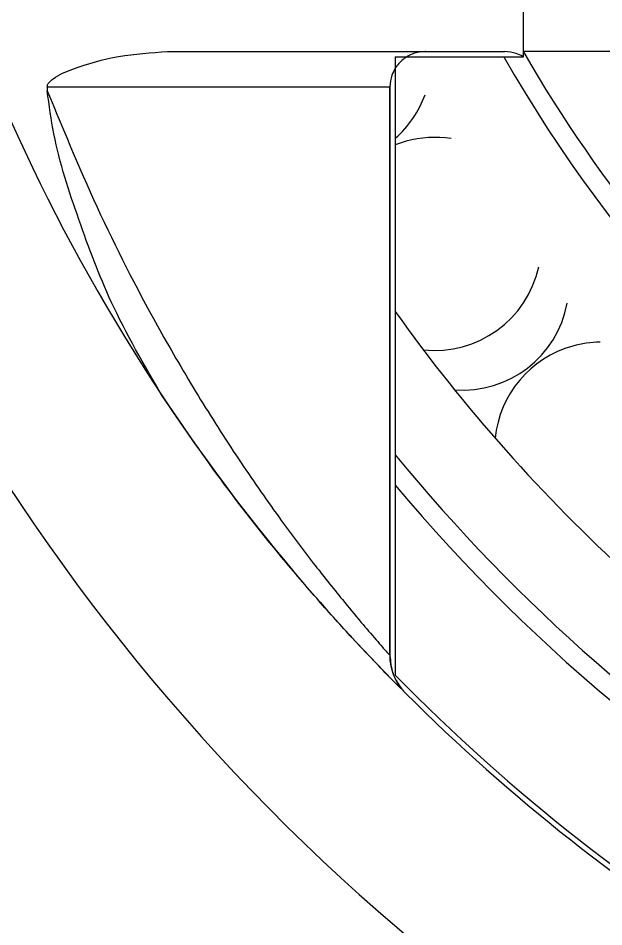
# Model space of a CAD drawing. Header units: millimetres. Extents: x 2 to 1187, y 2 to 839.
# Drawn here: x 582.56 to 599.05, y 445.81 to 471.38 of the extents above; entities that cross this region are included whole.
import ezdxf

# ---------------------------------------------------------------- set-up
doc = ezdxf.new("R2010")
doc.units = ezdxf.units.MM

msp = doc.modelspace()

# ---------------------------------------------------------------- hatches: boundary and pattern name
h = msp.add_hatch()
h.set_pattern_fill('ANSI31', color=256, scale=0.3)
h.paths.add_polyline_path([(600.3858, 723.2245), (600.3858, 724.6149), (599.1608, 724.6149, 0.4142136), (598.8858, 724.3399), (598.8858, 719.8899, 0.4142136), (599.1608, 719.6149), (600.3858, 719.6149), (600.3858, 721.0053, -0.4449663)])
h.paths.add_polyline_path([(648.8858, 724.3399, 0.4142136), (648.6108, 724.6149), (647.8858, 724.6149), (647.3858, 724.6149), (647.3858, 723.2245, -0.4449663), (647.3858, 721.0053), (647.3858, 719.6149), (648.6108, 719.6149, 0.4142136), (648.8858, 719.8899)])
h.paths.add_polyline_path([(648.8858, 681.5899, 0.4142136), (648.6108, 681.8649), (647.3858, 681.8649), (647.3858, 680.4745, -0.4449663), (647.3858, 678.2553), (647.3858, 676.8649), (648.6108, 676.8649, 0.4142136), (648.8858, 677.1399)])
h.paths.add_polyline_path([(600.3858, 678.2553, -0.4449663), (600.3858, 680.4745), (600.3858, 681.8649), (599.1608, 681.8649, 0.4142136), (598.8858, 681.5899), (598.8858, 677.1399, 0.4142136), (599.1608, 676.8649), (600.1358, 676.8649), (600.3858, 676.8649)])
h.paths.add_polyline_path([(204.0979, 197.9237, 0.4142136), (203.8229, 198.1987), (203.0979, 198.1987), (202.5979, 198.1987), (202.5979, 196.8084, -0.2124421), (203.0916, 195.6987, -0.2124421), (202.5979, 194.5891), (202.5979, 193.1987), (203.8229, 193.1987, 0.4142136), (204.0979, 193.4737)])
h.paths.add_polyline_path([(155.5979, 198.1987), (154.3729, 198.1987, 0.4142136), (154.0979, 197.9237), (154.0979, 193.4737, 0.4142136), (154.3729, 193.1987), (155.5979, 193.1987), (155.5979, 194.5891, -0.2124421), (155.1041, 195.6987, -0.2124421), (155.5979, 196.8084)])
h.paths.add_polyline_path([(155.5979, 154.0584), (155.5979, 155.4487), (154.3729, 155.4487, 0.4142136), (154.0979, 155.1737), (154.0979, 150.7237, 0.4142136), (154.3729, 150.4487), (155.3479, 150.4487), (155.5979, 150.4487), (155.5979, 151.8391, -0.4449663)])
h.paths.add_polyline_path([(204.0979, 155.1737, 0.4142136), (203.8229, 155.4487), (202.5979, 155.4487), (202.5979, 154.0584, -0.2124421), (203.0916, 152.9487, -0.2124421), (202.5979, 151.8391), (202.5979, 150.4487), (203.8229, 150.4487, 0.4142136), (204.0979, 150.7237)])
h = msp.add_hatch()
h.set_pattern_fill('ANSI31', color=256, scale=0.3, angle=90)
h.paths.add_polyline_path([(159.0979, 197.9237, 0.4142136), (158.8229, 198.1987), (157.5979, 198.1987), (157.5979, 196.8084, -0.2124421), (158.0916, 195.6987, -0.2124421), (157.5979, 194.5891), (157.5979, 193.1987), (158.8229, 193.1987, 0.4142136), (159.0979, 193.4737)])
h.paths.add_polyline_path([(200.5979, 196.8084), (200.5979, 198.1987), (199.3729, 198.1987, 0.4142136), (199.0979, 197.9237), (199.0979, 193.4737, 0.4142136), (199.3729, 193.1987), (200.3479, 193.1987), (200.5979, 193.1987), (200.5979, 194.5891, -0.4449663)])
h.paths.add_polyline_path([(157.5979, 154.0584), (157.5979, 155.4487), (158.8229, 155.4487), (159.0979, 155.4487), (159.0979, 150.4487), (158.8229, 150.4487), (157.5979, 150.4487), (157.5979, 151.8391, 0.4449663)])
h.paths.add_polyline_path([(200.5979, 154.0584), (200.5979, 155.4487), (199.3729, 155.4487, 0.4142136), (199.0979, 155.1737), (199.0979, 150.7237, 0.4142136), (199.3729, 150.4487), (200.5979, 150.4487), (200.5979, 151.8391, -0.4449663)])
h.paths.add_polyline_path([(603.8858, 724.3399, 0.4142136), (603.6108, 724.6149), (602.3858, 724.6149), (602.3858, 723.2245, -0.4449663), (602.3858, 721.0053), (602.3858, 719.6149), (603.6108, 719.6149, 0.4142136), (603.8858, 719.8899)])
h.paths.add_polyline_path([(645.3858, 724.6149), (644.1608, 724.6149, 0.4142136), (643.8858, 724.3399), (643.8858, 719.8899, 0.4142136), (644.1608, 719.6149), (645.1358, 719.6149), (645.3858, 719.6149), (645.3858, 721.0053, -0.4449663), (645.3858, 723.2245)])
h.paths.add_polyline_path([(645.3858, 680.4745), (645.3858, 681.8649), (644.1608, 681.8649, 0.4142136), (643.8858, 681.5899), (643.8858, 677.1399, 0.4142136), (644.1608, 676.8649), (645.3858, 676.8649), (645.3858, 678.2553, -0.4449663)])
h.paths.add_polyline_path([(603.8858, 681.5899, 0.4142136), (603.6108, 681.8649), (602.6358, 681.8649), (602.3858, 681.8649), (602.3858, 680.4745, -0.4449663), (602.3858, 678.2553), (602.3858, 676.8649), (603.6108, 676.8649, 0.4142136), (603.8858, 677.1399)])

# ---------------------------------------------------------------- linework, layer by layer
at = {"color": 7, "linetype": 'Continuous', "lineweight": 25}
for p, q in [((596.7794, 490.4414), (596.7794, 470.2934)), ((594.0267, 470.4434), (596.2591, 470.4434)), ((596.7794, 470.4434), (596.7804, 470.4434)), ((596.7794, 470.4434), (596.7804, 470.4416)), ((596.7804, 470.4434), (596.7804, 470.4416)), ((596.7804, 470.4434), (596.786, 470.4434)), ((596.7804, 470.4416), (596.786, 470.432)), ((596.786, 470.4434), (596.786, 470.432)), ((608.1537, 470.4434), (596.786, 470.4434)), ((593.1766, 470.2934), (596.786, 470.2934)), ((593.1766, 470.2934), (593.1766, 452.8885)), ((583.3806, 469.4434), (583.3806, 469.3391)), ((593.0215, 453.4497), (593.0215, 469.4434)), ((593.0266, 469.4434), (593.0215, 469.4434)), ((593.0266, 469.4434), (593.0266, 453.4449)), ((593.4864, 467.9192), (593.1766, 467.8151)), ((593.0215, 453.4497), (593.0266, 453.4449)), ((593.4676, 452.3823), (593.4622, 452.3877))]:
    msp.add_line(p, q, dxfattribs=at)
at = {"color": 7, "linetype": 'Continuous', "lineweight": 25, "flags": 128}
for points in [[(586.7653, 470.4434), (588.1451, 470.4434), (589.4207, 470.4434), (590.5719, 470.4434), (591.5806, 470.4434), (592.4309, 470.4434), (593.1094, 470.4434), (593.6054, 470.4434), (593.911, 470.4434), (594.0215, 470.4434)], [(593.0215, 469.4434), (592.9167, 469.4434), (592.6274, 469.4434), (592.1584, 469.4434), (591.5171, 469.4434), (590.7141, 469.4434), (589.7623, 469.4434), (588.6771, 469.4434), (587.4762, 469.4434), (586.1789, 469.4434), (584.8063, 469.4434), (583.3806, 469.4434)]]:
    msp.add_lwpolyline(points, dxfattribs=at)
at = {"color": 7, "linetype": 'Continuous', "lineweight": 25}
for centre, radius, start, end in [((631.4204, 490.4434), 58.75, 154.834984, 242.089922), ((631.4203, 490.4434), 53.7499, 180.00208, 213.53284), ((631.4204, 490.4434), 40, 210.01886, 228.59039), ((631.4203, 490.4433), 40.5499, 209.79622, 236.29825), ((591.2011, 470.259), 3.0001, 311.18374, 339.89976), ((594.2851, 465.0275), 3, 81.13812, 105.44102), ((594.2851, 465.0275), 3, 263.98617, 347.63848), ((595.0719, 463.9144), 3, 265.72193, 349.37369), ((631.4205, 490.4435), 47.0002, 215.54117, 239.83965), ((598.9749, 459.2618), 3, 105.44103, 174.2642), ((598.9749, 459.262), 2.9998, 90.61123, 105.44146), ((631.42, 490.4431), 53.7495, 213.53275, 224.88512), ((631.4205, 490.4435), 49.4501, 219.3413, 238.20334), ((631.4206, 490.4436), 50.0003, 220.10403, 241.27014), ((594.5215, 453.4497), 1.5, 179.99939, 225.07413), ((631.4205, 490.4435), 53.6001, 224.47926, 239.32752), ((631.4209, 490.444), 53.7507, 225.08172, 238.34738)]:
    msp.add_arc(centre, radius, start, end, dxfattribs=at)
for points, knots in [([(583.3806, 469.4434), (583.383, 469.4638), (583.3886, 469.5113), (583.4449, 469.5972), (583.6633, 469.7795), (584.3238, 470.0483), (585.395, 470.3522), (586.304, 470.4127), (586.7653, 470.4434)], [0, 0, 0, 0, 0.0167782, 0.0390472, 0.0823411, 0.2502375, 0.6195692, 1, 1, 1, 1]), ([(594.0267, 470.4434), (594.0243, 470.4434), (593.9099, 470.4431), (593.6821, 470.4025), (593.3843, 470.2347), (593.1865, 470.009), (593.059, 469.7424), (593.0265, 469.5576), (593.0266, 469.4446), (593.0266, 469.4434)], [0, 0, 0, 0, 0.0046015, 0.2193355, 0.4340569, 0.6487681, 0.7831555, 0.9978018, 1, 1, 1, 1]), ([(596.786, 470.2934), (596.781, 470.2965), (596.7162, 470.336), (596.5474, 470.4169), (596.368, 470.4334), (596.2591, 470.4434)], [0, 0, 0, 0, 0.0318979, 0.4118459, 1, 1, 1, 1]), ([(586.616, 460.7511), (586.1099, 461.6209), (585.1856, 463.2092), (584.254, 465.7152), (583.599, 467.695), (583.4347, 468.9322), (583.3806, 469.3391)], [0, 0, 0, 0, 0.3260139, 0.5952911, 0.8668755, 1, 1, 1, 1]), ([(583.3806, 469.3391), (583.8649, 468.1686), (584.8273, 465.8427), (586.3205, 462.9624), (587.6751, 460.6542), (588.8026, 458.8989), (589.8673, 457.37), (590.8281, 456.0916), (591.5845, 455.1383), (592.1787, 454.4225), (592.5569, 453.9801), (592.8248, 453.6724), (592.953, 453.5273), (593.0215, 453.4497)], [0, 0, 0, 0, 0.2033691, 0.4041059, 0.5203685, 0.6331132, 0.7390619, 0.8195076, 0.8899022, 0.9344772, 0.9689143, 0.983374, 1, 1, 1, 1]), ([(593.3339, 452.5165), (593.297, 452.5534), (593.0853, 452.7656), (592.6225, 453.2407), (592.1882, 453.7006), (591.6065, 454.3303), (590.9141, 455.1018), (589.6801, 456.5561), (588.2028, 458.4381), (587.157, 459.9625), (586.616, 460.7511)], [0, 0, 0, 0, 0.0147138, 0.0844828, 0.186937, 0.1929762, 0.3261212, 0.4790642, 0.7305094, 1, 1, 1, 1]), ([(593.0266, 453.4449), (593.0432, 453.2764), (593.0766, 452.9395), (593.2767, 452.5869), (593.4294, 452.4233), (593.4676, 452.3823)], [0, 0, 0, 0, 0.4284822, 0.8569645, 1, 1, 1, 1])]:
    msp.add_open_spline(points, degree=3, knots=knots, dxfattribs=at)

doc.saveas('drawing.dxf')
